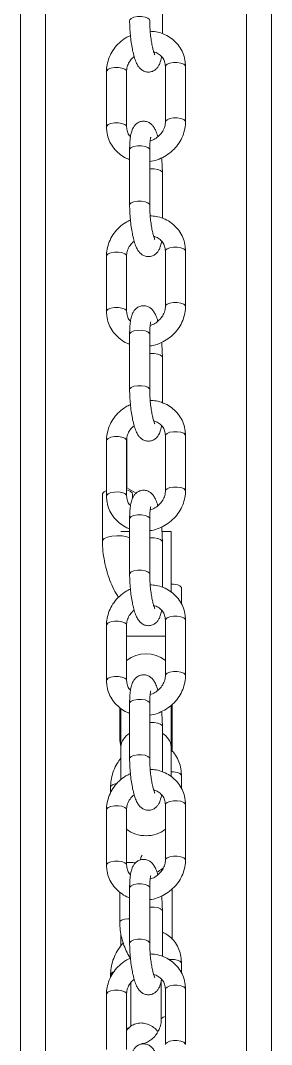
# Model space of a CAD drawing. Header units: millimetres. Extents: x -8083 to 6576, y -6691 to 5601.
# Drawn here: x -185.7 to -135.7, y 485 to 689.1 of the extents above; entities that cross this region are included whole.
import ezdxf

# ---------------------------------------------------------------- set-up
doc = ezdxf.new("R2010")
doc.units = ezdxf.units.MM
doc.layers.add('DIKOM_ОБЪЕКТ', color=7, linetype='Continuous')

msp = doc.modelspace()

# ---------------------------------------------------------------- linework, layer by layer
at = {"layer": 'DIKOM_ОБЪЕКТ', "color": 7, "linetype": 'Continuous', "lineweight": 15}
for p, q in [((-185.736, 1537.193), (-185.736, -1662.807)), ((-180.736, -1662.807), (-180.736, 1537.193)), ((-140.736, 1537.193), (-140.736, -1662.807)), ((-135.736, -1662.807), (-135.736, 1537.193)), ((-157.476, 686.465), (-157.476, 695.519)), ((-156.87, 679.924), (-156.87, 668.888)), ((-152.915, 680.089), (-152.87, 679.924)), ((-152.87, 668.888), (-152.87, 679.924)), ((-168.602, 678.934), (-168.602, 667.898)), ((-164.602, 667.898), (-164.602, 678.934)), ((-164.647, 668.063), (-164.602, 667.909)), ((-160.041, 663.505), (-159.997, 663.34)), ((-163.996, 663.34), (-163.996, 652.303)), ((-159.997, 652.303), (-159.997, 663.34)), ((-157.476, 649.678), (-157.476, 658.732)), ((-156.87, 643.138), (-156.87, 632.102)), ((-152.915, 643.303), (-152.87, 643.138)), ((-152.87, 632.102), (-152.87, 643.138)), ((-168.602, 642.148), (-168.602, 631.112)), ((-164.602, 631.112), (-164.602, 642.148)), ((-164.647, 631.277), (-164.602, 631.122)), ((-160.041, 626.718), (-159.997, 626.553)), ((-163.996, 626.553), (-163.996, 615.517)), ((-159.997, 615.517), (-159.997, 626.553)), ((-157.476, 612.892), (-157.476, 621.946)), ((-156.87, 606.351), (-156.87, 595.315)), ((-152.915, 606.516), (-152.87, 606.351)), ((-152.87, 595.315), (-152.87, 606.351)), ((-168.602, 605.361), (-168.602, 594.325)), ((-164.602, 594.325), (-164.602, 605.361)), ((-164.552, 595.936), (-164.552, 605.858)), ((-169.403, 594.671), (-169.403, 585.318)), ((-164.647, 594.49), (-164.602, 594.335)), ((-164.552, 595.936), (-164.602, 595.935)), ((-162.664, 594.892), (-164.552, 595.936)), ((-163.403, 593.896), (-163.403, 594.671)), ((-163.996, 589.766), (-163.996, 578.73)), ((-160.041, 589.931), (-159.997, 589.766)), ((-159.997, 578.73), (-159.997, 589.766)), ((-163.996, 587.193), (-165.736, 587.193)), ((-155.736, 587.193), (-157.53, 587.193)), ((-155.736, 575.163), (-155.736, 587.193)), ((-157.476, 576.105), (-157.476, 585.159)), ((-153.683, 572.765), (-153.683, 576.031)), ((-156.87, 569.564), (-156.87, 558.528)), ((-152.915, 569.729), (-152.87, 569.564)), ((-152.87, 558.528), (-152.87, 569.564)), ((-168.602, 568.574), (-168.602, 557.538)), ((-164.602, 557.538), (-164.602, 568.574)), ((-156.87, 566.335), (-164.602, 566.335)), ((-164.647, 557.703), (-164.602, 557.549)), ((-165.971, 552.134), (-165.971, 546.745)), ((-165.736, 551.939), (-165.736, 544.264)), ((-163.996, 552.98), (-163.996, 541.943)), ((-160.041, 553.144), (-159.997, 552.98)), ((-159.997, 541.943), (-159.997, 552.98)), ((-155.736, 544.264), (-155.736, 552.579)), ((-155.501, 543.422), (-155.501, 552.761)), ((-157.476, 539.318), (-157.476, 548.372)), ((-165.736, 544.264), (-165.736, 537.735)), ((-155.736, 538.397), (-155.736, 544.264)), ((-166.867, 536.926), (-166.519, 536.989)), ((-153.683, 535.978), (-153.683, 538.619)), ((-167.789, 536.33), (-167.789, 535.128)), ((-152.915, 532.942), (-152.87, 532.777)), ((-168.602, 531.788), (-168.602, 520.752)), ((-164.602, 520.752), (-164.602, 531.788)), ((-156.87, 532.777), (-156.87, 521.742)), ((-152.87, 521.742), (-152.87, 532.777)), ((-164.647, 520.916), (-164.602, 520.762)), ((-165.971, 515.348), (-165.971, 509.333)), ((-163.996, 516.193), (-163.996, 505.157)), ((-160.041, 516.358), (-159.997, 516.193)), ((-159.997, 505.157), (-159.997, 516.193)), ((-155.501, 506.01), (-155.501, 515.974)), ((-157.476, 502.532), (-157.476, 511.586)), ((-165.736, 506.92), (-165.736, 504.611)), ((-153.683, 499.192), (-153.683, 501.207)), ((-167.789, 498.918), (-167.789, 498.341)), ((-163.789, 488.543), (-163.789, 497.247)), ((-157.683, 497.718), (-157.683, 489.984)), ((-152.915, 496.156), (-152.87, 495.991)), ((-168.602, 495.001), (-168.602, 483.965)), ((-164.602, 483.965), (-164.602, 495.001)), ((-156.87, 495.991), (-156.87, 484.955)), ((-152.87, 484.955), (-152.87, 495.991)), ((-164.602, 488.264), (-164.105, 488.076))]:
    msp.add_line(p, q, dxfattribs=at)
at = {"layer": 'DIKOM_ОБЪЕКТ', "color": 7, "linetype": 'Continuous', "lineweight": 15, "flags": 128}
for points in [[(-163.996, 689.09), (-163.964, 689.232), (-163.676, 689.517), (-163.133, 689.737), (-162.417, 689.858), (-161.637, 689.863), (-160.911, 689.75), (-160.35, 689.536), (-160.041, 689.255), (-159.997, 689.088)], [(-156.87, 679.924), (-156.837, 680.066), (-156.55, 680.351), (-156.006, 680.571), (-155.29, 680.692), (-154.51, 680.697), (-153.784, 680.584), (-153.224, 680.371), (-152.915, 680.089)], [(-168.602, 678.934), (-168.569, 679.076), (-168.282, 679.361), (-167.739, 679.581), (-167.022, 679.702)], [(-167.022, 679.702), (-166.242, 679.707), (-165.517, 679.594), (-164.956, 679.381), (-164.647, 679.099), (-164.602, 678.934)], [(-156.87, 668.896), (-156.837, 669.03), (-156.55, 669.315), (-156.006, 669.535), (-155.29, 669.656), (-154.51, 669.661), (-153.784, 669.548), (-153.224, 669.335), (-152.915, 669.053), (-152.87, 668.888)], [(-168.602, 667.898), (-168.569, 668.04), (-168.282, 668.325), (-167.739, 668.545), (-167.022, 668.666), (-166.242, 668.671), (-165.517, 668.558), (-164.956, 668.345), (-164.647, 668.063)], [(-163.996, 663.34), (-163.964, 663.481), (-163.676, 663.766), (-163.133, 663.986), (-162.417, 664.107), (-161.637, 664.112), (-160.911, 663.999), (-160.35, 663.786), (-160.041, 663.505)], [(-159.997, 659.491), (-159.896, 659.5), (-159.115, 659.505), (-158.39, 659.392), (-157.83, 659.179), (-157.52, 658.897), (-157.476, 658.733)], [(-163.996, 652.303), (-163.964, 652.445), (-163.676, 652.73), (-163.133, 652.95), (-162.417, 653.071), (-161.637, 653.076), (-160.911, 652.963), (-160.35, 652.75), (-160.041, 652.469), (-159.997, 652.302)], [(-156.87, 643.138), (-156.837, 643.279), (-156.55, 643.564), (-156.006, 643.784), (-155.29, 643.905), (-154.51, 643.91), (-153.784, 643.797), (-153.224, 643.584), (-152.915, 643.303)], [(-168.602, 642.148), (-168.569, 642.289), (-168.282, 642.574), (-167.739, 642.794), (-167.022, 642.916)], [(-167.022, 642.916), (-166.242, 642.92), (-165.517, 642.807), (-164.956, 642.594), (-164.647, 642.313), (-164.602, 642.148)], [(-156.87, 632.109), (-156.837, 632.243), (-156.55, 632.528), (-156.006, 632.748), (-155.29, 632.869), (-154.51, 632.874), (-153.784, 632.761), (-153.224, 632.548), (-152.915, 632.267), (-152.87, 632.102)], [(-168.602, 631.111), (-168.569, 631.253), (-168.282, 631.538), (-167.739, 631.758), (-167.022, 631.879), (-166.242, 631.884), (-165.517, 631.771), (-164.956, 631.558), (-164.647, 631.277)], [(-163.996, 626.553), (-163.964, 626.694), (-163.676, 626.979), (-163.133, 627.199), (-162.417, 627.321), (-161.637, 627.325), (-160.911, 627.212), (-160.35, 626.999), (-160.041, 626.718)], [(-159.997, 622.704), (-159.896, 622.713), (-159.115, 622.718), (-158.39, 622.605), (-157.83, 622.392), (-157.52, 622.111), (-157.476, 621.946)], [(-163.996, 615.517), (-163.964, 615.658), (-163.676, 615.943), (-163.133, 616.163), (-162.417, 616.285), (-161.637, 616.289), (-160.911, 616.177), (-160.35, 615.963), (-160.041, 615.682), (-159.997, 615.515)], [(-156.87, 606.351), (-156.837, 606.492), (-156.55, 606.777), (-156.006, 606.997), (-155.29, 607.119), (-154.51, 607.123), (-153.784, 607.011), (-153.224, 606.797), (-152.915, 606.516)], [(-168.602, 605.361), (-168.569, 605.502), (-168.282, 605.787), (-167.739, 606.007), (-167.022, 606.129)], [(-167.022, 606.129), (-166.242, 606.133), (-165.517, 606.021), (-164.956, 605.807), (-164.647, 605.526), (-164.602, 605.361)], [(-156.87, 595.323), (-156.837, 595.456), (-156.55, 595.741), (-156.006, 595.961), (-155.29, 596.083), (-154.51, 596.087), (-153.784, 595.974), (-153.224, 595.761), (-152.915, 595.48), (-152.87, 595.315)], [(-168.602, 595.393), (-169.067, 595.159), (-169.378, 594.807), (-169.403, 594.671)], [(-168.602, 594.325), (-168.569, 594.466), (-168.282, 594.751), (-167.739, 594.971), (-167.022, 595.093), (-166.242, 595.097), (-165.517, 594.985), (-164.956, 594.771), (-164.647, 594.49)], [(-163.877, 595.243), (-164.582, 595.515), (-164.602, 595.52)], [(-163.403, 594.671), (-163.476, 594.903), (-163.877, 595.243)], [(-163.996, 589.766), (-163.964, 589.908), (-163.676, 590.192), (-163.133, 590.412), (-162.417, 590.534), (-161.637, 590.539), (-160.911, 590.426), (-160.35, 590.213), (-160.041, 589.931)], [(-163.996, 585.952), (-164.582, 586.162), (-165.507, 586.331), (-166.541, 586.379), (-167.557, 586.298), (-168.435, 586.099), (-169.067, 585.806), (-169.378, 585.454), (-169.403, 585.319)], [(-159.997, 585.917), (-159.896, 585.927), (-159.115, 585.931), (-158.39, 585.819), (-157.83, 585.605), (-157.52, 585.324), (-157.476, 585.159)], [(-163.996, 578.73), (-163.964, 578.872), (-163.676, 579.156), (-163.133, 579.376), (-162.417, 579.498), (-161.637, 579.503), (-160.911, 579.39), (-160.35, 579.176), (-160.041, 578.895), (-159.997, 578.728)], [(-153.999, 576.413), (-153.714, 576.156), (-153.683, 576.031)], [(-156.87, 569.564), (-156.837, 569.706), (-156.55, 569.991), (-156.006, 570.21), (-155.29, 570.332), (-154.51, 570.337), (-153.784, 570.224), (-153.224, 570.01), (-152.915, 569.729)], [(-168.602, 568.574), (-168.569, 568.716), (-168.282, 569.001), (-167.739, 569.22), (-167.022, 569.342)], [(-167.022, 569.342), (-166.242, 569.347), (-165.517, 569.234), (-164.956, 569.021), (-164.647, 568.739), (-164.602, 568.574)], [(-168.602, 557.538), (-168.569, 557.68), (-168.282, 557.964), (-167.739, 558.185), (-167.022, 558.306), (-166.242, 558.311), (-165.517, 558.198), (-164.956, 557.985), (-164.647, 557.703)], [(-156.87, 558.536), (-156.837, 558.67), (-156.55, 558.955), (-156.006, 559.174), (-155.29, 559.296), (-154.51, 559.301), (-153.784, 559.188), (-153.224, 558.974), (-152.915, 558.693), (-152.87, 558.528)], [(-163.996, 552.98), (-163.964, 553.121), (-163.676, 553.406), (-163.133, 553.626), (-162.417, 553.747), (-161.637, 553.752), (-160.911, 553.639), (-160.35, 553.426), (-160.041, 553.144)], [(-159.997, 549.131), (-159.896, 549.14), (-159.115, 549.145), (-158.39, 549.032), (-157.83, 548.819), (-157.52, 548.537), (-157.476, 548.373)], [(-165.971, 546.745), (-165.925, 546.897), (-165.736, 547.078)], [(-163.996, 541.943), (-163.964, 542.085), (-163.676, 542.37), (-163.133, 542.59), (-162.417, 542.711), (-161.637, 542.716), (-160.911, 542.603), (-160.35, 542.39), (-160.041, 542.108), (-159.997, 541.942)], [(-153.999, 539.001), (-153.714, 538.744), (-153.683, 538.619)], [(-167.789, 536.329), (-167.742, 536.481), (-167.43, 536.734), (-166.867, 536.926)], [(-156.87, 532.777), (-156.837, 532.919), (-156.55, 533.204), (-156.006, 533.424), (-155.29, 533.545), (-154.51, 533.55), (-153.784, 533.437), (-153.224, 533.224), (-152.915, 532.942)], [(-168.602, 531.788), (-168.569, 531.929), (-168.282, 532.214), (-167.739, 532.434), (-167.022, 532.555)], [(-167.022, 532.555), (-166.242, 532.56), (-165.517, 532.447), (-164.956, 532.234), (-164.647, 531.953), (-164.602, 531.788)], [(-168.602, 520.751), (-168.569, 520.893), (-168.282, 521.178), (-167.739, 521.398), (-167.022, 521.519), (-166.242, 521.524), (-165.517, 521.411), (-164.956, 521.198), (-164.647, 520.916)], [(-156.87, 521.749), (-156.837, 521.883), (-156.55, 522.168), (-156.006, 522.388), (-155.29, 522.509), (-154.51, 522.514), (-153.784, 522.401), (-153.224, 522.188), (-152.915, 521.907), (-152.87, 521.742)], [(-163.996, 516.193), (-163.964, 516.334), (-163.676, 516.619), (-163.133, 516.839), (-162.417, 516.961), (-161.637, 516.965), (-160.911, 516.852), (-160.35, 516.639), (-160.041, 516.358)], [(-159.997, 512.344), (-159.896, 512.353), (-159.115, 512.358), (-158.39, 512.245), (-157.83, 512.032), (-157.52, 511.751), (-157.476, 511.586)], [(-165.971, 509.333), (-165.925, 509.485), (-165.612, 509.738), (-165.05, 509.929), (-164.323, 510.03), (-163.996, 510.041)], [(-163.996, 505.157), (-163.964, 505.298), (-163.676, 505.583), (-163.133, 505.803), (-162.417, 505.925), (-161.637, 505.929), (-160.911, 505.816), (-160.35, 505.603), (-160.041, 505.322), (-159.997, 505.155)], [(-153.999, 501.589), (-153.714, 501.332), (-153.683, 501.207)], [(-156.87, 495.991), (-156.837, 496.132), (-156.55, 496.417), (-156.006, 496.637), (-155.29, 496.759), (-154.51, 496.763), (-153.784, 496.65), (-153.224, 496.437), (-152.915, 496.156)], [(-168.602, 495.001), (-168.569, 495.142), (-168.282, 495.427), (-167.739, 495.647), (-167.022, 495.769)], [(-167.022, 495.769), (-166.242, 495.773), (-165.517, 495.66), (-164.956, 495.447), (-164.647, 495.166), (-164.602, 495.001)], [(-157.683, 489.987), (-157.636, 490.135), (-157.324, 490.388), (-156.87, 490.553)], [(-156.87, 484.963), (-156.837, 485.096), (-156.55, 485.381), (-156.006, 485.601), (-155.29, 485.723), (-154.51, 485.727), (-153.784, 485.614), (-153.224, 485.401), (-152.915, 485.12), (-152.87, 484.955)]]:
    msp.add_lwpolyline(points, dxfattribs=at)
at = {"layer": 'DIKOM_ОБЪЕКТ', "color": 7, "linetype": 'Continuous', "lineweight": 15}
for centre, radius, start, end in [((-155.576, 572.798), 3.944, 66.42793, 92.33276), ((-160.736, 556.562), 6.276, 51.97749, 128.02251), ((-162.565, 544.111), 3.175, 116.80575, 177.22985), ((-158.907, 544.111), 3.175, 2.77015, 63.19425), ((-155.576, 535.383), 3.947, 66.43926, 92.32143), ((-160.933, 532.421), 5.838, 231.06448, 271.93742), ((-160.539, 532.42), 5.837, 268.06445, 308.93791), ((-163.979, 515.995), 5.27, 77.61033, 96.78455), ((-155.674, 497.54), 4.382, 67.52279, 96.44999), ((-167.063, 498.673), 0.766, 97.25479, 161.41497)]:
    msp.add_arc(centre, radius, start, end, dxfattribs=at)
for points, knots in [([(-163.996, 689.09), (-163.995, 688.849), (-163.989, 688.145), (-163.925, 686.914), (-163.787, 685.444), (-163.586, 684.025), (-163.33, 682.71), (-163.015, 681.527), (-162.67, 680.613), (-162.28, 679.922), (-161.815, 679.386), (-161.206, 678.975), (-160.439, 678.766), (-159.634, 678.845), (-158.948, 679.181), (-158.451, 679.656), (-158.109, 680.193), (-157.853, 680.854), (-157.707, 681.398), (-157.658, 681.821), (-157.65, 681.89)], [0, 0, 0, 0, 0.0389653, 0.1136245, 0.1879093, 0.2623355, 0.3374885, 0.4145869, 0.4967936, 0.5564069, 0.6023434, 0.6467849, 0.6917667, 0.7373914, 0.7815183, 0.8220931, 0.8645704, 0.9151824, 0.9861945, 1, 1, 1, 1]), ([(-158.986, 682.234), (-158.983, 682.23), (-158.974, 682.217), (-159.073, 682.41), (-159.222, 682.843), (-159.417, 683.566), (-159.613, 684.54), (-159.787, 685.707), (-159.917, 686.974), (-159.986, 688.133), (-159.994, 688.811), (-159.997, 689.09)], [0, 0, 0, 0, 0.0315087, 0.1164978, 0.2201164, 0.3407114, 0.4732941, 0.6126837, 0.7553736, 0.8992332, 1, 1, 1, 1]), ([(-163.839, 686.108), (-164.155, 685.958), (-164.956, 685.579), (-166.07, 684.679), (-167.136, 683.487), (-167.942, 682.117), (-168.443, 680.671), (-168.594, 679.59), (-168.601, 679.025), (-168.602, 678.934)], [0, 0, 0, 0, 0.1134942, 0.2869787, 0.4607433, 0.6345096, 0.8078808, 0.9691863, 1, 1, 1, 1]), ([(-152.87, 679.924), (-152.882, 680.23), (-152.912, 681.034), (-153.227, 682.301), (-153.873, 683.64), (-154.79, 684.806), (-155.936, 685.758), (-157.266, 686.45), (-158.609, 686.868), (-159.512, 686.916), (-159.904, 686.937)], [0, 0, 0, 0, 0.0834071, 0.2197426, 0.3555091, 0.4905901, 0.6254231, 0.7604838, 0.8961567, 1, 1, 1, 1]), ([(-164.602, 678.934), (-164.597, 679.071), (-164.579, 679.53), (-164.347, 680.331), (-163.836, 681.227), (-163.324, 681.684), (-163.094, 681.89)], [0, 0, 0, 0, 0.1327714, 0.4450636, 0.7506538, 1, 1, 1, 1]), ([(-159.205, 682.814), (-159.119, 682.799), (-158.698, 682.724), (-158.074, 682.349), (-157.41, 681.722), (-156.962, 680.903), (-156.901, 680.253), (-156.87, 679.924)], [0, 0, 0, 0, 0.0582158, 0.2826949, 0.5137558, 0.7542612, 1, 1, 1, 1]), ([(-168.602, 667.898), (-168.591, 667.593), (-168.56, 666.788), (-168.244, 665.521), (-167.599, 664.184), (-166.683, 663.012), (-165.53, 662.084), (-164.609, 661.529), (-164.06, 661.376), (-163.996, 661.358)], [0, 0, 0, 0, 0.1071623, 0.2823392, 0.4567514, 0.6303458, 0.8035335, 0.9770609, 1, 1, 1, 1]), ([(-163.822, 665.932), (-163.889, 665.993), (-164.19, 666.268), (-164.501, 666.926), (-164.568, 667.572), (-164.602, 667.898)], [0, 0, 0, 0, 0.1233539, 0.5569277, 1, 1, 1, 1]), ([(-158.378, 665.933), (-158.404, 666.036), (-158.539, 666.559), (-158.804, 667.202), (-159.192, 667.902), (-159.657, 668.436), (-160.266, 668.848), (-161.033, 669.056), (-161.838, 668.978), (-162.524, 668.642), (-163.021, 668.167), (-163.363, 667.628), (-163.622, 666.975), (-163.816, 666.136), (-163.947, 665.048), (-163.993, 664.067), (-163.996, 663.483), (-163.996, 663.34)], [0, 0, 0, 0, 0.0263838, 0.1338543, 0.2117834, 0.2718371, 0.3299398, 0.3887437, 0.4483891, 0.5060771, 0.5591213, 0.6146527, 0.6808187, 0.7736595, 0.8741829, 0.9690833, 1, 1, 1, 1]), ([(-159.997, 660.977), (-159.878, 660.987), (-159.237, 661.043), (-158.104, 661.435), (-156.672, 662.148), (-155.399, 663.139), (-154.336, 664.337), (-153.53, 665.705), (-153.029, 667.152), (-152.878, 668.232), (-152.871, 668.798), (-152.87, 668.888)], [0, 0, 0, 0, 0.0306483, 0.1661503, 0.3022596, 0.4388056, 0.5755721, 0.7123399, 0.8487967, 0.9757569, 1, 1, 1, 1]), ([(-156.87, 668.888), (-156.875, 668.751), (-156.893, 668.293), (-157.121, 667.488), (-157.678, 666.553), (-158.478, 665.783), (-159.252, 665.283), (-159.753, 665.146), (-159.901, 665.105)], [0, 0, 0, 0, 0.0902342, 0.3024744, 0.5101423, 0.7136859, 0.9150414, 1, 1, 1, 1]), ([(-159.997, 663.34), (-159.995, 663.538), (-159.99, 664.104), (-159.94, 664.873), (-159.86, 665.488), (-159.776, 665.81), (-159.775, 665.81), (-159.775, 665.811)], [0, 0, 0, 0, 0.1538461, 0.4403038, 0.6813468, 0.8873525, 1, 1, 1, 1]), ([(-157.476, 658.732), (-157.478, 658.974), (-157.484, 659.677), (-157.53, 660.692), (-157.606, 661.447), (-157.633, 661.715)], [0, 0, 0, 0, 0.2521287, 0.7351798, 1, 1, 1, 1]), ([(-163.996, 652.303), (-163.995, 652.062), (-163.989, 651.358), (-163.925, 650.127), (-163.787, 648.657), (-163.586, 647.238), (-163.33, 645.923), (-163.015, 644.74), (-162.67, 643.826), (-162.28, 643.135), (-161.815, 642.6), (-161.206, 642.188), (-160.439, 641.98), (-159.634, 642.058), (-158.948, 642.394), (-158.451, 642.869), (-158.109, 643.407), (-157.853, 644.067), (-157.707, 644.611), (-157.658, 645.035), (-157.65, 645.103)], [0, 0, 0, 0, 0.0389597, 0.113619, 0.1879041, 0.2623363, 0.3374842, 0.4145874, 0.4967943, 0.5564044, 0.602341, 0.6467826, 0.6917645, 0.7373894, 0.7815142, 0.8220924, 0.8645698, 0.9151782, 0.9861945, 1, 1, 1, 1]), ([(-158.986, 645.447), (-158.983, 645.444), (-158.974, 645.43), (-159.073, 645.623), (-159.222, 646.057), (-159.417, 646.78), (-159.613, 647.753), (-159.787, 648.92), (-159.917, 650.188), (-159.986, 651.347), (-159.994, 652.024), (-159.997, 652.303)], [0, 0, 0, 0, 0.0315092, 0.1164993, 0.2201193, 0.3407159, 0.4733003, 0.6126917, 0.7553835, 0.8992319, 1, 1, 1, 1]), ([(-163.839, 649.321), (-164.155, 649.171), (-164.956, 648.792), (-166.07, 647.892), (-167.136, 646.7), (-167.942, 645.331), (-168.443, 643.884), (-168.594, 642.804), (-168.601, 642.238), (-168.602, 642.148)], [0, 0, 0, 0, 0.1134938, 0.2869783, 0.460743, 0.6345094, 0.8078807, 0.9691863, 1, 1, 1, 1]), ([(-152.87, 643.138), (-152.882, 643.443), (-152.912, 644.248), (-153.227, 645.515), (-153.873, 646.853), (-154.79, 648.019), (-155.936, 648.971), (-157.266, 649.664), (-158.609, 650.082), (-159.512, 650.129), (-159.904, 650.15)], [0, 0, 0, 0, 0.0833974, 0.2197427, 0.3555095, 0.4905908, 0.6254177, 0.7604834, 0.8961565, 1, 1, 1, 1]), ([(-164.602, 642.148), (-164.597, 642.284), (-164.579, 642.743), (-164.347, 643.545), (-163.836, 644.441), (-163.324, 644.898), (-163.094, 645.103)], [0, 0, 0, 0, 0.1327714, 0.4450636, 0.7506538, 1, 1, 1, 1]), ([(-159.205, 646.028), (-159.119, 646.012), (-158.698, 645.938), (-158.074, 645.562), (-157.41, 644.935), (-156.962, 644.117), (-156.901, 643.466), (-156.87, 643.138)], [0, 0, 0, 0, 0.0582158, 0.2826949, 0.5137558, 0.7542612, 1, 1, 1, 1]), ([(-168.602, 631.112), (-168.591, 630.806), (-168.56, 630.002), (-168.244, 628.734), (-167.599, 627.397), (-166.683, 626.225), (-165.53, 625.297), (-164.609, 624.743), (-164.06, 624.589), (-163.996, 624.571)], [0, 0, 0, 0, 0.1071622, 0.2823512, 0.4567519, 0.6303462, 0.8035337, 0.9770609, 1, 1, 1, 1]), ([(-163.822, 629.146), (-163.889, 629.207), (-164.19, 629.481), (-164.501, 630.139), (-164.568, 630.785), (-164.602, 631.112)], [0, 0, 0, 0, 0.1233295, 0.5569302, 1, 1, 1, 1]), ([(-158.378, 629.146), (-158.404, 629.249), (-158.539, 629.772), (-158.804, 630.416), (-159.192, 631.116), (-159.657, 631.649), (-160.266, 632.061), (-161.033, 632.269), (-161.838, 632.191), (-162.524, 631.855), (-163.021, 631.38), (-163.363, 630.841), (-163.622, 630.188), (-163.816, 629.35), (-163.947, 628.261), (-163.993, 627.28), (-163.996, 626.696), (-163.996, 626.553)], [0, 0, 0, 0, 0.0263842, 0.1338562, 0.2117627, 0.2718392, 0.3299427, 0.3887474, 0.4483937, 0.5060825, 0.5591275, 0.6146597, 0.6808267, 0.7736688, 0.8741936, 0.9690954, 1, 1, 1, 1]), ([(-159.997, 624.19), (-159.878, 624.2), (-159.237, 624.256), (-158.104, 624.648), (-156.672, 625.361), (-155.399, 626.352), (-154.336, 627.55), (-153.53, 628.918), (-153.029, 630.365), (-152.878, 631.445), (-152.871, 632.011), (-152.87, 632.102)], [0, 0, 0, 0, 0.0306483, 0.1661498, 0.3022542, 0.438806, 0.5755722, 0.712331, 0.8487874, 0.9757569, 1, 1, 1, 1]), ([(-156.87, 632.102), (-156.875, 631.965), (-156.893, 631.506), (-157.121, 630.702), (-157.678, 629.766), (-158.478, 628.996), (-159.252, 628.496), (-159.753, 628.359), (-159.901, 628.319)], [0, 0, 0, 0, 0.0902339, 0.3024736, 0.5101585, 0.7136867, 0.9150416, 1, 1, 1, 1]), ([(-159.997, 626.553), (-159.995, 626.751), (-159.99, 627.318), (-159.94, 628.086), (-159.86, 628.701), (-159.776, 629.023), (-159.775, 629.024), (-159.775, 629.024)], [0, 0, 0, 0, 0.1538038, 0.4402808, 0.6814295, 0.8873462, 1, 1, 1, 1]), ([(-157.476, 621.946), (-157.478, 622.187), (-157.484, 622.89), (-157.53, 623.906), (-157.606, 624.661), (-157.633, 624.928)], [0, 0, 0, 0, 0.2521287, 0.7351798, 1, 1, 1, 1]), ([(-163.996, 615.517), (-163.995, 615.276), (-163.989, 614.572), (-163.925, 613.34), (-163.787, 611.87), (-163.586, 610.451), (-163.33, 609.136), (-163.015, 607.953), (-162.67, 607.039), (-162.28, 606.348), (-161.815, 605.813), (-161.206, 605.401), (-160.44, 605.193), (-159.634, 605.272), (-158.948, 605.607), (-158.451, 606.083), (-158.109, 606.62), (-157.853, 607.28), (-157.707, 607.825), (-157.658, 608.248), (-157.65, 608.317)], [0, 0, 0, 0, 0.0389591, 0.1136174, 0.1879075, 0.2623328, 0.3374797, 0.4145819, 0.4967876, 0.5563968, 0.6023328, 0.6467764, 0.6917683, 0.7373814, 0.7815056, 0.8220799, 0.8645604, 0.9151681, 0.9861834, 1, 1, 1, 1]), ([(-158.986, 608.661), (-158.983, 608.657), (-158.974, 608.644), (-159.073, 608.837), (-159.222, 609.27), (-159.417, 609.993), (-159.613, 610.966), (-159.787, 612.133), (-159.917, 613.401), (-159.986, 614.56), (-159.994, 615.238), (-159.997, 615.517)], [0, 0, 0, 0, 0.0315096, 0.1164497, 0.2201176, 0.340716, 0.4732916, 0.6126852, 0.7553872, 0.8992303, 1, 1, 1, 1]), ([(-163.839, 612.534), (-164.155, 612.384), (-164.956, 612.005), (-166.07, 611.105), (-167.136, 609.914), (-167.942, 608.544), (-168.443, 607.097), (-168.594, 606.017), (-168.601, 605.452), (-168.602, 605.361)], [0, 0, 0, 0, 0.1134939, 0.2869787, 0.4607533, 0.6345089, 0.8078804, 0.9691862, 1, 1, 1, 1]), ([(-152.87, 606.351), (-152.882, 606.656), (-152.912, 607.461), (-153.227, 608.728), (-153.873, 610.067), (-154.79, 611.233), (-155.936, 612.184), (-157.266, 612.877), (-158.609, 613.295), (-159.512, 613.343), (-159.904, 613.363)], [0, 0, 0, 0, 0.0833974, 0.2197427, 0.3555095, 0.4905908, 0.6254177, 0.7604834, 0.8961565, 1, 1, 1, 1]), ([(-159.205, 609.241), (-159.119, 609.226), (-158.698, 609.151), (-158.074, 608.776), (-157.41, 608.148), (-156.962, 607.33), (-156.901, 606.68), (-156.87, 606.351)], [0, 0, 0, 0, 0.0582158, 0.2826949, 0.5137558, 0.7542612, 1, 1, 1, 1]), ([(-164.602, 605.361), (-164.597, 605.498), (-164.579, 605.957), (-164.347, 606.758), (-163.836, 607.654), (-163.324, 608.111), (-163.094, 608.316)], [0, 0, 0, 0, 0.1327743, 0.4450734, 0.7506703, 1, 1, 1, 1]), ([(-168.602, 594.325), (-168.591, 594.019), (-168.56, 593.215), (-168.244, 591.948), (-167.599, 590.61), (-166.683, 589.439), (-165.53, 588.51), (-164.608, 587.956), (-164.06, 587.802), (-163.996, 587.784)], [0, 0, 0, 0, 0.1071503, 0.2823407, 0.456754, 0.6303398, 0.8035285, 0.9770571, 1, 1, 1, 1]), ([(-163.822, 592.359), (-163.889, 592.42), (-164.19, 592.695), (-164.501, 593.352), (-164.568, 593.998), (-164.602, 594.325)], [0, 0, 0, 0, 0.1233337, 0.5569491, 1, 1, 1, 1]), ([(-158.378, 592.359), (-158.404, 592.463), (-158.539, 592.986), (-158.804, 593.629), (-159.192, 594.329), (-159.657, 594.862), (-160.266, 595.275), (-161.032, 595.483), (-161.838, 595.404), (-162.524, 595.069), (-163.021, 594.594), (-163.363, 594.055), (-163.622, 593.401), (-163.816, 592.563), (-163.947, 591.475), (-163.993, 590.494), (-163.996, 589.91), (-163.996, 589.766)], [0, 0, 0, 0, 0.0263844, 0.133857, 0.211764, 0.2718409, 0.3299261, 0.3887468, 0.4483942, 0.5060804, 0.5591257, 0.614663, 0.6808256, 0.7736682, 0.8741997, 0.9690952, 1, 1, 1, 1]), ([(-159.997, 587.403), (-159.878, 587.414), (-159.237, 587.469), (-158.104, 587.861), (-156.672, 588.575), (-155.399, 589.565), (-154.336, 590.764), (-153.53, 592.131), (-153.029, 593.579), (-152.878, 594.658), (-152.871, 595.224), (-152.87, 595.315)], [0, 0, 0, 0, 0.0306483, 0.1661502, 0.3022548, 0.4388031, 0.575572, 0.7123311, 0.8487878, 0.9757591, 1, 1, 1, 1]), ([(-156.87, 595.315), (-156.875, 595.178), (-156.893, 594.72), (-157.121, 593.915), (-157.678, 592.98), (-158.478, 592.209), (-159.252, 591.709), (-159.753, 591.572), (-159.901, 591.532)], [0, 0, 0, 0, 0.090235, 0.3024358, 0.5101528, 0.7136833, 0.9150406, 1, 1, 1, 1]), ([(-159.997, 589.766), (-159.995, 589.964), (-159.99, 590.531), (-159.94, 591.299), (-159.86, 591.914), (-159.776, 592.237), (-159.775, 592.237), (-159.775, 592.237)], [0, 0, 0, 0, 0.153806, 0.4402872, 0.6814236, 0.8873432, 1, 1, 1, 1]), ([(-157.476, 585.159), (-157.478, 585.4), (-157.484, 586.104), (-157.53, 587.119), (-157.606, 587.874), (-157.633, 588.141)], [0, 0, 0, 0, 0.2520913, 0.7351801, 1, 1, 1, 1]), ([(-169.403, 585.318), (-169.398, 584.973), (-169.382, 583.983), (-169.208, 582.306), (-168.831, 580.327), (-168.282, 578.389), (-167.564, 576.548), (-166.867, 575.099), (-166.363, 574.351), (-166.199, 574.108)], [0, 0, 0, 0, 0.0889796, 0.2551064, 0.4204171, 0.5856609, 0.7515608, 0.9189549, 1, 1, 1, 1]), ([(-163.996, 578.73), (-163.995, 578.489), (-163.989, 577.785), (-163.925, 576.554), (-163.787, 575.084), (-163.586, 573.665), (-163.33, 572.35), (-163.015, 571.167), (-162.67, 570.253), (-162.279, 569.562), (-161.815, 569.026), (-161.206, 568.615), (-160.44, 568.406), (-159.634, 568.485), (-158.948, 568.821), (-158.451, 569.296), (-158.109, 569.833), (-157.853, 570.494), (-157.707, 571.038), (-157.658, 571.461), (-157.65, 571.53)], [0, 0, 0, 0, 0.0389647, 0.1136168, 0.1879065, 0.2623315, 0.337478, 0.4145799, 0.4967854, 0.5563943, 0.6023469, 0.6467761, 0.6917678, 0.7373802, 0.7815064, 0.8220806, 0.8645573, 0.9151684, 0.9861834, 1, 1, 1, 1]), ([(-158.986, 571.874), (-158.983, 571.87), (-158.974, 571.857), (-159.073, 572.05), (-159.222, 572.483), (-159.417, 573.206), (-159.613, 574.18), (-159.787, 575.346), (-159.917, 576.614), (-159.986, 577.773), (-159.994, 578.451), (-159.997, 578.73)], [0, 0, 0, 0, 0.0315096, 0.1164494, 0.2201108, 0.3407178, 0.473293, 0.6126862, 0.7553879, 0.8992306, 1, 1, 1, 1]), ([(-163.839, 575.748), (-164.155, 575.598), (-164.956, 575.219), (-166.07, 574.318), (-167.136, 573.127), (-167.942, 571.757), (-168.443, 570.311), (-168.594, 569.231), (-168.601, 568.665), (-168.602, 568.574)], [0, 0, 0, 0, 0.1134958, 0.2869914, 0.4607593, 0.6345179, 0.8078923, 0.9692131, 1, 1, 1, 1]), ([(-152.87, 569.564), (-152.882, 569.87), (-152.912, 570.674), (-153.227, 571.941), (-153.873, 573.28), (-154.79, 574.446), (-155.936, 575.397), (-157.266, 576.09), (-158.609, 576.508), (-159.512, 576.556), (-159.904, 576.577)], [0, 0, 0, 0, 0.0834068, 0.2197512, 0.3555084, 0.4905966, 0.6254227, 0.7604829, 0.896158, 1, 1, 1, 1]), ([(-159.205, 572.454), (-159.119, 572.439), (-158.698, 572.364), (-158.074, 571.989), (-157.41, 571.362), (-156.962, 570.543), (-156.901, 569.893), (-156.87, 569.564)], [0, 0, 0, 0, 0.0581729, 0.2826971, 0.5137513, 0.7542496, 1, 1, 1, 1]), ([(-164.602, 568.574), (-164.597, 568.711), (-164.579, 569.17), (-164.347, 569.971), (-163.836, 570.867), (-163.324, 571.324), (-163.094, 571.53)], [0, 0, 0, 0, 0.1327131, 0.4450343, 0.7506527, 1, 1, 1, 1]), ([(-168.602, 557.538), (-168.591, 557.233), (-168.56, 556.428), (-168.244, 555.161), (-167.599, 553.823), (-166.683, 552.652), (-165.529, 551.724), (-164.609, 551.169), (-164.06, 551.015), (-163.996, 550.997)], [0, 0, 0, 0, 0.1071339, 0.2823406, 0.4567534, 0.6303386, 0.8035268, 0.9770608, 1, 1, 1, 1]), ([(-163.822, 555.572), (-163.889, 555.633), (-164.19, 555.908), (-164.501, 556.566), (-164.568, 557.212), (-164.602, 557.538)], [0, 0, 0, 0, 0.1232617, 0.5569127, 1, 1, 1, 1]), ([(-158.378, 555.573), (-158.404, 555.676), (-158.539, 556.199), (-158.804, 556.842), (-159.192, 557.542), (-159.657, 558.076), (-160.266, 558.488), (-161.032, 558.696), (-161.838, 558.617), (-162.524, 558.282), (-163.021, 557.807), (-163.363, 557.268), (-163.622, 556.615), (-163.816, 555.776), (-163.947, 554.688), (-163.993, 553.707), (-163.996, 553.123), (-163.996, 552.98)], [0, 0, 0, 0, 0.0263846, 0.1338582, 0.2117658, 0.2718432, 0.3299289, 0.3887502, 0.448398, 0.5060847, 0.5591348, 0.6146679, 0.680831, 0.7736744, 0.874186, 0.9690824, 1, 1, 1, 1]), ([(-159.997, 550.617), (-159.878, 550.627), (-159.237, 550.682), (-158.104, 551.075), (-156.672, 551.788), (-155.399, 552.778), (-154.336, 553.977), (-153.53, 555.345), (-153.029, 556.792), (-152.878, 557.872), (-152.871, 558.438), (-152.87, 558.528)], [0, 0, 0, 0, 0.0306471, 0.1661484, 0.302257, 0.4388046, 0.5755654, 0.7123324, 0.8487885, 0.9757592, 1, 1, 1, 1]), ([(-156.87, 558.528), (-156.875, 558.391), (-156.893, 557.933), (-157.121, 557.128), (-157.678, 556.193), (-158.478, 555.422), (-159.252, 554.922), (-159.753, 554.786), (-159.901, 554.745)], [0, 0, 0, 0, 0.0902358, 0.3024386, 0.5101576, 0.7136738, 0.9150461, 1, 1, 1, 1]), ([(-159.997, 552.98), (-159.995, 553.178), (-159.99, 553.744), (-159.94, 554.513), (-159.86, 555.127), (-159.776, 555.45), (-159.775, 555.45), (-159.775, 555.45)], [0, 0, 0, 0, 0.153806, 0.4402872, 0.6814236, 0.8873432, 1, 1, 1, 1]), ([(-157.476, 548.372), (-157.478, 548.614), (-157.484, 549.317), (-157.53, 550.332), (-157.606, 551.087), (-157.633, 551.355)], [0, 0, 0, 0, 0.2520932, 0.7351858, 1, 1, 1, 1]), ([(-165.971, 546.745), (-165.964, 546.474), (-165.943, 545.697), (-165.871, 544.872), (-165.74, 544.347), (-165.736, 544.332)], [0, 0, 0, 0, 0.3426771, 0.9816085, 1, 1, 1, 1]), ([(-153.683, 538.619), (-153.693, 538.915), (-153.72, 539.726), (-153.998, 541.004), (-154.617, 542.33), (-155.22, 543.22), (-155.663, 543.566), (-155.736, 543.622)], [0, 0, 0, 0, 0.1536572, 0.4209373, 0.6871325, 0.9487099, 1, 1, 1, 1]), ([(-165.736, 542.023), (-165.994, 541.685), (-166.575, 540.921), (-167.217, 539.55), (-167.661, 538.043), (-167.783, 536.954), (-167.788, 536.399), (-167.789, 536.33)], [0, 0, 0, 0, 0.2050726, 0.4628711, 0.7217801, 0.9655975, 1, 1, 1, 1]), ([(-163.996, 541.943), (-163.995, 541.702), (-163.989, 540.998), (-163.925, 539.767), (-163.787, 538.297), (-163.586, 536.878), (-163.33, 535.563), (-163.015, 534.38), (-162.67, 533.466), (-162.279, 532.775), (-161.815, 532.24), (-161.206, 531.828), (-160.44, 531.62), (-159.634, 531.698), (-158.948, 532.034), (-158.451, 532.509), (-158.109, 533.046), (-157.853, 533.707), (-157.707, 534.252), (-157.658, 534.674), (-157.65, 534.743)], [0, 0, 0, 0, 0.0389648, 0.1136172, 0.1879072, 0.2623326, 0.3374794, 0.4145964, 0.4967846, 0.5563938, 0.6023466, 0.6467759, 0.6917679, 0.7373804, 0.7815068, 0.8220812, 0.8645746, 0.915186, 0.9861834, 1, 1, 1, 1]), ([(-158.986, 535.087), (-158.983, 535.084), (-158.974, 535.07), (-159.073, 535.264), (-159.222, 535.696), (-159.417, 536.42), (-159.613, 537.393), (-159.787, 538.56), (-159.917, 539.827), (-159.986, 540.987), (-159.994, 541.664), (-159.997, 541.943)], [0, 0, 0, 0, 0.0315095, 0.1164492, 0.2201103, 0.3407082, 0.4732941, 0.612687, 0.7553884, 0.8992308, 1, 1, 1, 1]), ([(-163.839, 538.961), (-164.155, 538.811), (-164.956, 538.432), (-166.07, 537.532), (-167.136, 536.34), (-167.942, 534.97), (-168.443, 533.524), (-168.594, 532.444), (-168.601, 531.878), (-168.602, 531.788)], [0, 0, 0, 0, 0.113496, 0.2869918, 0.4607599, 0.6345297, 0.8079044, 0.9692131, 1, 1, 1, 1]), ([(-152.87, 532.777), (-152.882, 533.083), (-152.912, 533.888), (-153.227, 535.155), (-153.873, 536.493), (-154.79, 537.659), (-155.936, 538.611), (-157.266, 539.303), (-158.609, 539.721), (-159.512, 539.769), (-159.904, 539.79)], [0, 0, 0, 0, 0.0833954, 0.2197419, 0.355501, 0.4905911, 0.6254192, 0.7604814, 0.8961556, 1, 1, 1, 1]), ([(-159.205, 535.668), (-159.119, 535.652), (-158.698, 535.578), (-158.074, 535.202), (-157.41, 534.575), (-156.962, 533.757), (-156.901, 533.106), (-156.87, 532.777)], [0, 0, 0, 0, 0.058172, 0.2826575, 0.5137838, 0.7542352, 1, 1, 1, 1]), ([(-164.602, 531.788), (-164.597, 531.924), (-164.579, 532.384), (-164.347, 533.185), (-163.836, 534.081), (-163.324, 534.538), (-163.094, 534.743)], [0, 0, 0, 0, 0.1327136, 0.4450359, 0.7506298, 1, 1, 1, 1]), ([(-161.85, 521.775), (-161.843, 521.819), (-161.799, 522.137), (-161.643, 522.496), (-161.478, 522.733), (-161.495, 522.717), (-161.5, 522.712)], [0, 0, 0, 0, 0.0629756, 0.4499985, 0.8249082, 1, 1, 1, 1]), ([(-168.602, 520.752), (-168.591, 520.446), (-168.56, 519.641), (-168.244, 518.374), (-167.599, 517.037), (-166.683, 515.865), (-165.53, 514.937), (-164.609, 514.382), (-164.06, 514.229), (-163.996, 514.211)], [0, 0, 0, 0, 0.1071463, 0.2823403, 0.4567526, 0.6303374, 0.8035333, 0.9770608, 1, 1, 1, 1]), ([(-163.822, 518.786), (-163.889, 518.847), (-164.19, 519.122), (-164.501, 519.779), (-164.568, 520.425), (-164.602, 520.752)], [0, 0, 0, 0, 0.1232617, 0.5569127, 1, 1, 1, 1]), ([(-158.378, 518.786), (-158.404, 518.889), (-158.539, 519.412), (-158.804, 520.055), (-159.192, 520.756), (-159.657, 521.289), (-160.266, 521.701), (-161.032, 521.909), (-161.838, 521.831), (-162.524, 521.495), (-163.021, 521.02), (-163.363, 520.481), (-163.622, 519.828), (-163.816, 518.99), (-163.947, 517.901), (-163.993, 516.92), (-163.996, 516.336), (-163.996, 516.193)], [0, 0, 0, 0, 0.0263906, 0.1338589, 0.2117709, 0.2718481, 0.3299303, 0.3887531, 0.4484009, 0.5060904, 0.5591361, 0.614669, 0.6808368, 0.7736749, 0.8741863, 0.9690825, 1, 1, 1, 1]), ([(-159.997, 513.83), (-159.878, 513.84), (-159.237, 513.896), (-158.104, 514.288), (-156.672, 515.001), (-155.399, 515.992), (-154.336, 517.19), (-153.53, 518.558), (-153.029, 520.005), (-152.878, 521.085), (-152.871, 521.651), (-152.87, 521.742)], [0, 0, 0, 0, 0.030653, 0.1661511, 0.3022602, 0.4388079, 0.5755688, 0.7123434, 0.8487996, 0.9757592, 1, 1, 1, 1]), ([(-156.87, 521.742), (-156.875, 521.605), (-156.893, 521.146), (-157.121, 520.341), (-157.678, 519.407), (-158.478, 518.636), (-159.252, 518.136), (-159.753, 517.999), (-159.901, 517.959)], [0, 0, 0, 0, 0.0902358, 0.3024386, 0.5101576, 0.7136738, 0.9150461, 1, 1, 1, 1]), ([(-159.997, 516.193), (-159.995, 516.391), (-159.99, 516.958), (-159.94, 517.726), (-159.86, 518.341), (-159.776, 518.663), (-159.775, 518.664), (-159.775, 518.664)], [0, 0, 0, 0, 0.153806, 0.4402872, 0.6814236, 0.8873432, 1, 1, 1, 1]), ([(-158.559, 519.35), (-158.465, 519.39), (-158.004, 519.585), (-157.598, 519.912), (-157.274, 520.172)], [0, 0, 0, 0, 0.2041532, 1, 1, 1, 1]), ([(-157.476, 511.586), (-157.478, 511.827), (-157.484, 512.53), (-157.53, 513.546), (-157.606, 514.301), (-157.633, 514.568)], [0, 0, 0, 0, 0.2521209, 0.7351956, 1, 1, 1, 1]), ([(-165.971, 509.333), (-165.965, 509.062), (-165.949, 508.284), (-165.775, 506.963), (-165.401, 505.419), (-164.847, 503.962), (-164.325, 502.889), (-163.944, 502.388), (-163.847, 502.261)], [0, 0, 0, 0, 0.1096699, 0.3141525, 0.5178521, 0.7224109, 0.929446, 1, 1, 1, 1]), ([(-153.683, 501.207), (-153.693, 501.503), (-153.719, 502.314), (-154.002, 503.587), (-154.605, 504.934), (-155.478, 506.063), (-156.449, 506.887), (-157.175, 507.194), (-157.476, 507.321)], [0, 0, 0, 0, 0.1108592, 0.3036705, 0.4956991, 0.6843965, 0.8689395, 1, 1, 1, 1]), ([(-165.267, 505.153), (-165.362, 505.061), (-165.836, 504.604), (-166.506, 503.584), (-167.223, 502.144), (-167.659, 500.629), (-167.783, 499.542), (-167.788, 498.987), (-167.789, 498.918)], [0, 0, 0, 0, 0.058267, 0.2880691, 0.518946, 0.7508288, 0.9691713, 1, 1, 1, 1]), ([(-163.996, 505.157), (-163.995, 504.915), (-163.989, 504.212), (-163.925, 502.98), (-163.787, 501.51), (-163.586, 500.091), (-163.33, 498.776), (-163.015, 497.594), (-162.67, 496.679), (-162.279, 495.988), (-161.815, 495.453), (-161.206, 495.041), (-160.44, 494.833), (-159.634, 494.911), (-158.948, 495.247), (-158.451, 495.723), (-158.109, 496.26), (-157.853, 496.921), (-157.707, 497.464), (-157.658, 497.888), (-157.65, 497.957)], [0, 0, 0, 0, 0.0389647, 0.1136169, 0.1879067, 0.2623318, 0.3374784, 0.4145952, 0.4967832, 0.5563956, 0.602345, 0.6467743, 0.6917661, 0.7373785, 0.7815048, 0.822079, 0.8645723, 0.9151836, 0.9861947, 1, 1, 1, 1]), ([(-158.986, 498.301), (-158.983, 498.297), (-158.974, 498.284), (-159.073, 498.477), (-159.222, 498.91), (-159.417, 499.633), (-159.613, 500.606), (-159.787, 501.773), (-159.917, 503.041), (-159.986, 504.2), (-159.994, 504.878), (-159.997, 505.157)], [0, 0, 0, 0, 0.0314561, 0.1164439, 0.2201112, 0.3407089, 0.4732947, 0.6126875, 0.7553887, 0.8992309, 1, 1, 1, 1]), ([(-163.839, 502.174), (-164.155, 502.024), (-164.956, 501.645), (-166.07, 500.745), (-167.136, 499.554), (-167.942, 498.184), (-168.443, 496.737), (-168.594, 495.657), (-168.601, 495.092), (-168.602, 495.001)], [0, 0, 0, 0, 0.1135021, 0.2869904, 0.4607589, 0.634529, 0.807904, 0.969213, 1, 1, 1, 1]), ([(-152.87, 495.991), (-152.882, 496.296), (-152.912, 497.101), (-153.227, 498.368), (-153.873, 499.707), (-154.79, 500.873), (-155.936, 501.824), (-157.266, 502.517), (-158.609, 502.935), (-159.512, 502.982), (-159.904, 503.003)], [0, 0, 0, 0, 0.0833954, 0.2197323, 0.3555001, 0.4905902, 0.625431, 0.7604814, 0.8961556, 1, 1, 1, 1]), ([(-159.205, 498.881), (-159.119, 498.866), (-158.698, 498.791), (-158.074, 498.416), (-157.41, 497.788), (-156.962, 496.97), (-156.901, 496.32), (-156.87, 495.991)], [0, 0, 0, 0, 0.0582156, 0.2826845, 0.5138163, 0.7542434, 1, 1, 1, 1]), ([(-164.602, 495.001), (-164.597, 495.138), (-164.579, 495.597), (-164.347, 496.398), (-163.836, 497.294), (-163.324, 497.751), (-163.094, 497.956)], [0, 0, 0, 0, 0.1327136, 0.4450359, 0.7506298, 1, 1, 1, 1]), ([(-157.683, 489.984), (-157.688, 489.829), (-157.703, 489.346), (-157.894, 488.479), (-158.341, 487.46), (-158.98, 486.553), (-159.751, 485.827), (-160.569, 485.35), (-161.211, 485.133), (-161.512, 485.139), (-161.591, 485.14)], [0, 0, 0, 0, 0.0697396, 0.2169052, 0.3642274, 0.5110362, 0.657091, 0.8024304, 0.9480103, 1, 1, 1, 1]), ([(-158.341, 487.553), (-158.629, 487.845), (-159.196, 488.419), (-160.177, 488.964), (-161.198, 489.257), (-162.254, 489.26), (-163.257, 488.948), (-164.07, 488.43), (-164.445, 487.972), (-164.602, 487.78)], [0, 0, 0, 0, 0.1626831, 0.3193483, 0.4645199, 0.6042171, 0.7532916, 0.8963703, 1, 1, 1, 1]), ([(-158.383, 482.017), (-158.408, 482.114), (-158.541, 482.631), (-158.804, 483.269), (-159.192, 483.969), (-159.657, 484.502), (-160.266, 484.914), (-161.032, 485.123), (-161.838, 485.044), (-162.524, 484.708), (-163.021, 484.233), (-163.363, 483.695), (-163.622, 483.041), (-163.816, 482.203), (-163.947, 481.115), (-163.993, 480.133), (-163.996, 479.55), (-163.996, 479.406)], [0, 0, 0, 0, 0.0248913, 0.1325297, 0.2105614, 0.2707267, 0.3289016, 0.3878147, 0.4475541, 0.5053322, 0.5584594, 0.6140776, 0.680347, 0.7733277, 0.8739935, 0.9690423, 1, 1, 1, 1])]:
    msp.add_open_spline(points, degree=3, knots=knots, dxfattribs=at)

doc.saveas('drawing.dxf')
